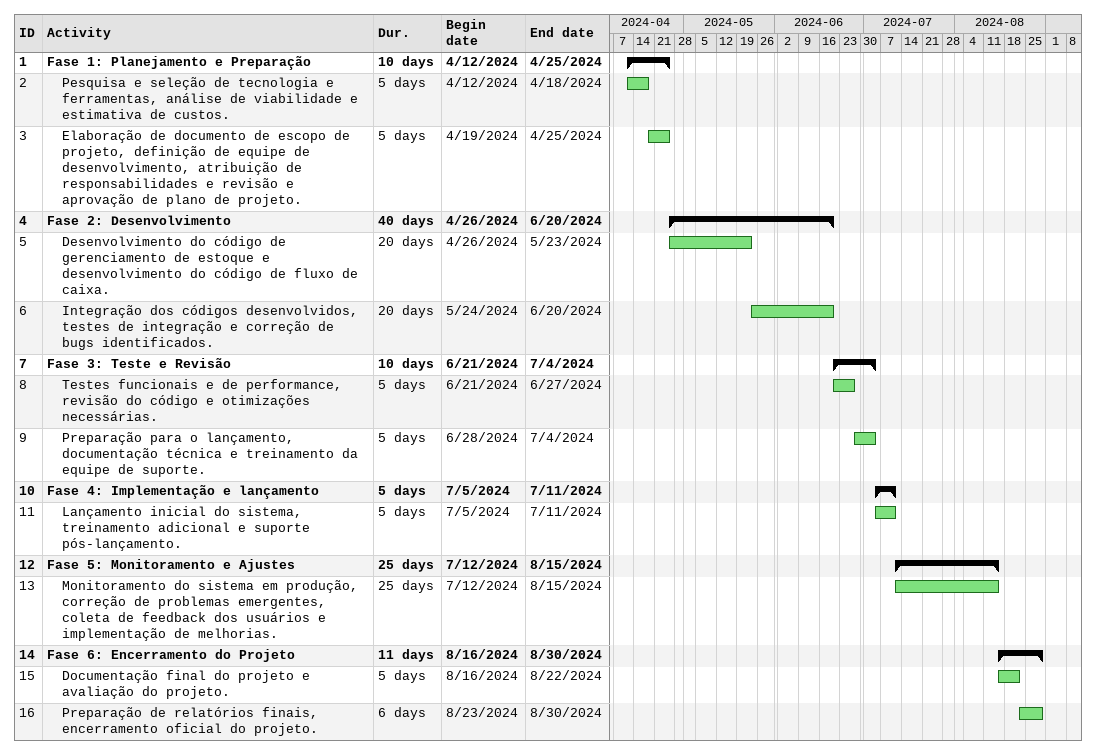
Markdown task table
| ID | Level | Task | Duration | Start | Finish |
|---|---|---|---|---|---|
| 1 | 1 | **Fase 1: Planejamento e Preparação** | 10d | 2024-04-12 | 2024-04-25 |
| 2 | 2 | Pesquisa e seleção de tecnologia e ferramentas, análise de viabilidade e estimativa de custos. | 5d | 2024-04-12 | 2024-04-18 |
| 3 | 2 | Elaboração de documento de escopo de projeto, definição de equipe de desenvolvimento, atribuição de responsabilidades e revisão e aprovação de plano de projeto. | 5d | 2024-04-19 | 2024-04-25 |
| 4 | 1 | **Fase 2: Desenvolvimento** | 40d | 2024-04-26 | 2024-06-20 |
| 5 | 2 | Desenvolvimento do código de gerenciamento de estoque e desenvolvimento do código de fluxo de caixa. | 20d | 2024-04-26 | 2024-05-23 |
| 6 | 2 | Integração dos códigos desenvolvidos, testes de integração e correção de bugs identificados. | 20d | 2024-05-24 | 2024-06-20 |
| 7 | 1 | **Fase 3: Teste e Revisão** | 10d | 2024-06-21 | 2024-07-04 |
| 8 | 2 | Testes funcionais e de performance, revisão do código e otimizações necessárias. | 5d | 2024-06-21 | 2024-06-27 |
| 9 | 2 | Preparação para o lançamento, documentação técnica e treinamento da equipe de suporte. | 5d | 2024-06-28 | 2024-07-04 |
| 10 | 1 | **Fase 4: Implementação e lançamento** | 5d | 2024-07-05 | 2024-07-11 |
| 11 | 2 | Lançamento inicial do sistema, treinamento adicional e suporte pós-lançamento. | 5d | 2024-07-05 | 2024-07-11 |
| 12 | 1 | **Fase 5: Monitoramento e Ajustes** | 25d | 2024-07-12 | 2024-08-15 |
| 13 | 2 | Monitoramento do sistema em produção, correção de problemas emergentes, coleta de feedback dos usuários e implementação de melhorias. | 25d | 2024-07-12 | 2024-08-15 |
| 14 | 1 | **Fase 6: Encerramento do Projeto** | 11d | 2024-08-16 | 2024-08-30 |
| 15 | 2 | Documentação final do projeto e avaliação do projeto. | 5d | 2024-08-16 | 2024-08-22 |
| 16 | 2 | Preparação de relatórios finais, encerramento oficial do projeto. | 6d | 2024-08-23 | 2024-08-30 |
